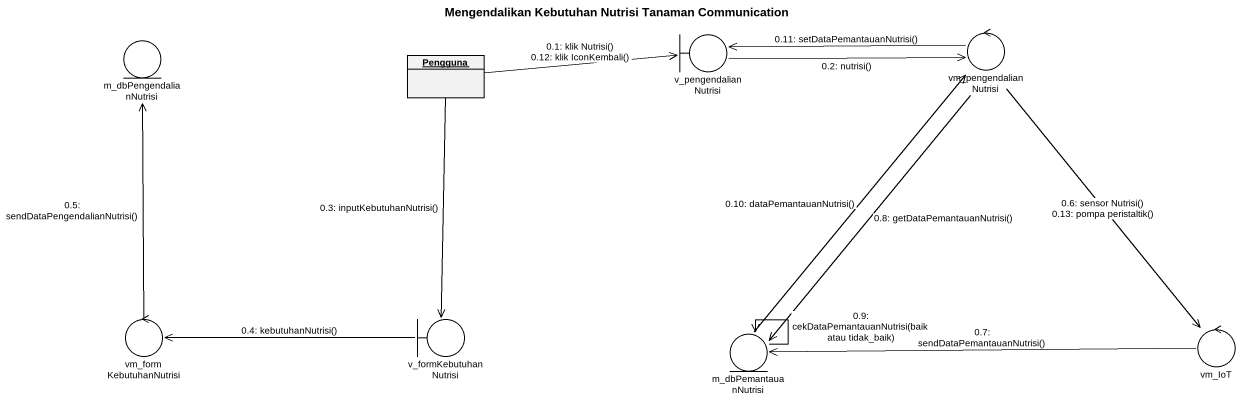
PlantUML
@startuml
title Mengendalikan Kebutuhan Nutrisi Tanaman Communication
allowmixing
hide circle
hide empty members
entity m_dbPengendalianNutrisi
boundary v_pengendalianNutrisi
control vm_pengendalianNutrisi
object Pengguna
control vm_formKebutuhanNutrisi
boundary v_formKebutuhanNutrisi
entity m_dbPemantauanNutrisi
control vm_IoT
Pengguna -right-> v_pengendalianNutrisi : 0.1: klik Nutrisi()\n0.12: klik IconKembali()
v_pengendalianNutrisi -right-> vm_pengendalianNutrisi : 0.2: nutrisi()
Pengguna --> v_formKebutuhanNutrisi : 0.3: inputKebutuhanNutrisi()
v_formKebutuhanNutrisi -left-> vm_formKebutuhanNutrisi : 0.4: kebutuhanNutrisi()
vm_formKebutuhanNutrisi -up-> m_dbPengendalianNutrisi : 0.5: sendDataPengendalianNutrisi()
vm_pengendalianNutrisi --> vm_IoT : 0.6: sensor Nutrisi()\n0.13: pompa peristaltik()
vm_IoT -left-> m_dbPemantauanNutrisi : 0.7: sendDataPemantauanNutrisi()
vm_pengendalianNutrisi --> m_dbPemantauanNutrisi : 0.8: getDataPemantauanNutrisi()
m_dbPemantauanNutrisi --> m_dbPemantauanNutrisi : 0.9: cekDataPemantauanNutrisi(baik atau tidak_baik)
m_dbPemantauanNutrisi -up-> vm_pengendalianNutrisi : 0.10: dataPemantauanNutrisi()
vm_pengendalianNutrisi -left-> v_pengendalianNutrisi : 0.11: setDataPemantauanNutrisi()
@enduml
